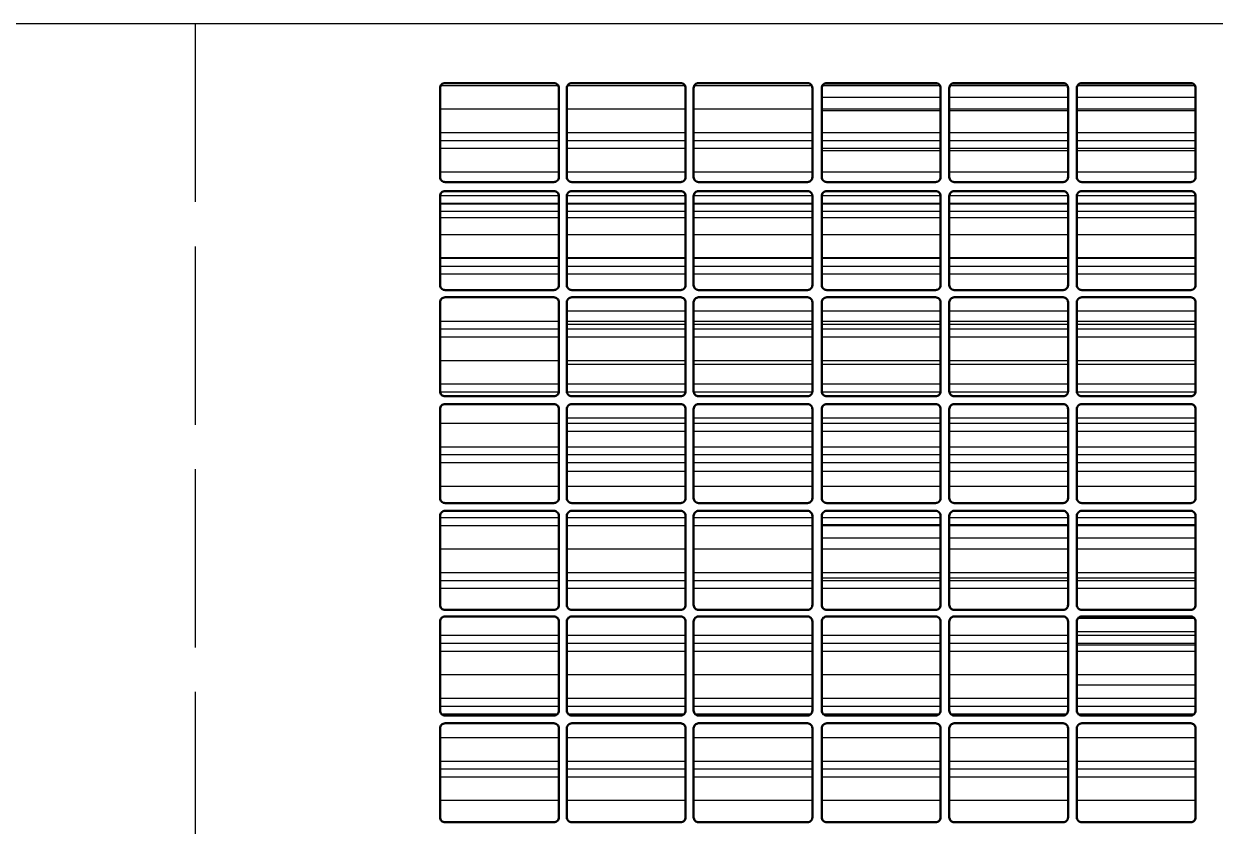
# Model space of a CAD drawing. Header units: millimetres. Extents: x -17739 to 130674, y -21116 to 94884.
# Drawn here: x 88508 to 100544, y 43778 to 51884 of the extents above; entities that cross this region are included whole.
import ezdxf

# ---------------------------------------------------------------- set-up
doc = ezdxf.new("R2010")
doc.units = ezdxf.units.MM
doc.linetypes.add('ACAD_ISO02W100', pattern=[15, 12, -3])
doc.layers.add('AM_0', color=7, linetype='Continuous', lineweight=50)
doc.layers.add('Pathways', color=50, linetype='ACAD_ISO02W100')
doc.layers.add('Workstations', color=7, linetype='Continuous')
pattern_1 = [(0, (-14633.8, -808.35), (0, 635), []), (0, (-14633.8, -729), (0, 635), []), (0, (-14633.8, -649.6), (0, 635), []), (0, (-14633.8, -411.5), (0, 635), [])]

msp = doc.modelspace()

# ---------------------------------------------------------------- hatches: boundary and pattern name
h = msp.add_hatch()
h.set_pattern_fill('GRAVEL', color=256)
h.set_pattern_definition([(228.0127875, (-27627.5733, -20782.793), (-203.200000016, -228.599999986), [3.4172144, -338.3048364]), (184.969741, (-27629.8593, -20785.333), (304.7999998794, 25.400001447), [5.8640472, -580.540489]), (132.5104471, (-27635.7013, -20785.841), (254.000000107, -279.399999902), [4.1348152, -409.347228]), (267.273689, (-27645.6073, -20792.191), (25.400000053, 507.999999997), [5.3400452, -528.6643743]), (292.8336542, (-27645.8613, -20797.525), (-127.000000011, 304.7999999956), [5.236337, -518.3980775]), (357.273689, (-27643.8293, -20802.351), (-507.999999997, 25.400000053), [5.3400452, -528.6643743]), (37.69424047, (-27638.4953, -20802.605), (-330.1999999854, -254.000000019), [7.0619366, -699.131153]), (72.2553284, (-27632.9073, -20798.287), (177.800000048, 558.799999985), [6.6671952, -660.052566]), (121.4295656, (-27630.8753, -20791.937), (-203.200000029, 330.199999982), [5.35813, -530.455457]), (175.2363583, (-27633.6693, -20787.365), (279.399999996, -25.400000044), [6.1171328, -299.7393695]), (222.3974378, (-27639.7653, -20786.857), (-304.7999999902, -279.4000000106), [7.9107792, -783.167725]), (138.8140748, (-27620.4613, -20792.445), (-177.79999999, 152.400000012), [2.7000454, -267.3056582]), (171.4692344, (-27622.4933, -20790.667), (330.200000009, -50.799999942), [5.1368198, -508.54639]), (225, (-27627.573, -20789.905), (-4e-15, -25.4), [3.5920934, -32.328931]), (203.1985905, (-27629.3513, -20786.857), (127.000000003, 50.79999999), [1.9344132, -191.5062237]), (291.8014095, (-27631.1293, -20787.619), (-25.4, 76.2), [2.7356562, -134.04753]), (30.9637565, (-27630.1133, -20790.159), (76.2, 50.8), [4.4431966, -143.6629815]), (161.565051, (-27626.303, -20787.873), (50.8, -25.4), [3.2128714, -77.108981]), (16.3895403, (-27645.8613, -20787.619), (254, 76.2), [4.50088, -445.5882667]), (70.3461759, (-27641.5433, -20786.349), (-101.60000001, -279.399999997), [3.7759894, -373.8221568]), (293.1985905, (-27626.3033, -20782.793), (-50.79999999, 127.000000004), [3.868801, -189.571836]), (343.6104597, (-27624.7793, -20786.349), (-254.000000005, 76.199999982), [4.50088, -445.5882667]), (339.4439548, (-27645.8613, -20803.367), (-127, 50.8), [4.340352, -212.677343]), (294.7751406, (-27641.7973, -20804.891), (-127.000000151, 279.399999931), [3.6367212, -360.0359338]), (66.8014095, (-27626.0493, -20808.193), (50.79999999, 127.000000003), [3.868801, -189.571836]), (17.3540246, (-27624.5253, -20804.637), (-330.199999993, -101.600000021), [4.2578274, -421.5237598]), (69.4439548, (-27638.4953, -20808.193), (-50.8, -127), [2.170176, -214.847519]), (101.3099325, (-27627.5733, -20808.193), (-25.4, 101.6), [1.295146, -128.2199496]), (165.9637565, (-27627.827, -20806.923), (76.2, -25.4), [5.236337, -99.490546]), (186.009006, (-27632.9073, -20805.653), (253.999999999, 25.400000013), [4.85267, -480.4136486]), (303.6900675, (-27630.113, -20792.445), (-25.4, 50.8), [3.6632388, -87.9177636]), (353.1572266, (-27628.0813, -20795.493), (431.8000000027, -50.7999999774), [6.3955676, -633.1600907]), (60.9453959, (-27621.7313, -20796.255), (-101.600000003, -177.8), [2.6150824, -258.893923]), (90, (-27620.46, -20793.97), (-25.4, 25.4), [1.524, -23.876]), (120.2564372, (-27633.4153, -20804.891), (101.599999988, -177.800000007), [3.5286696, -349.3394077]), (48.0127875, (-27635.1933, -20801.843), (203.200000017, 228.599999985), [6.8344288, -334.887622]), (0, (-27630.62, -20796.763), (25.4, 25.4), [6.604, -18.796]), (325.3048465, (-27624.0173, -20796.763), (254.000000096, -177.799999863), [4.0160956, -397.5931672]), (254.054604, (-27620.7153, -20799.049), (-25.4, -101.6), [3.6982908, -181.2165004]), (207.64597536, (-27621.7313, -20802.605), (-482.600000018, -253.999999966), [6.021451, -596.1246442]), (175.42607874, (-27627.0653, -20805.399), (-330.2, 25.4), [6.3702946, -630.6584646])])
edge = h.paths.add_edge_path()
edge.add_line((-6197, -19436), (-6197, 76756))
edge.add_arc((-4197, 76756), 2000, 90, 180)
edge.add_line((-4197, 78756), (116945, 78756))
at = {"layer": 'Workstations'}
h = msp.add_hatch(dxfattribs=at)
h.set_pattern_fill('PLASTI', color=256, scale=100)
h.set_pattern_definition(pattern_1)
h.paths.add_polyline_path([(93863, 50285, 0.414214), (93913, 50335), (93913, 51235, 0.414214), (93863, 51285), (92763, 51285, 0.414214), (92713, 51235), (92713, 50335, 0.414214), (92763, 50285)])
h.paths.add_polyline_path([(94044, 51285, 0.414214), (93994, 51235), (93994, 50335, 0.414214), (94044, 50285), (95144, 50285, 0.414214), (95194, 50335), (95194, 51235, 0.414214), (95144, 51285)])
h.paths.add_polyline_path([(96475, 51235, 0.414214), (96425, 51285), (95325, 51285, 0.414214), (95275, 51235), (95275, 50335, 0.414214), (95325, 50285), (96425, 50285, 0.414214), (96475, 50335)])
h.paths.add_polyline_path([(97770, 51235, 0.414214), (97720, 51285), (96620, 51285, 0.414214), (96570, 51235), (96570, 50335, 0.414214), (96620, 50285), (97720, 50285, 0.414214), (97770, 50335)])
h.paths.add_polyline_path([(99058, 51235, 0.414214), (99008, 51285), (97908, 51285, 0.414214), (97858, 51235), (97858, 50335, 0.414214), (97908, 50285), (99008, 50285, 0.414214), (99058, 50335)])
h.paths.add_polyline_path([(100347, 51235, 0.414214), (100297, 51285), (99197, 51285, 0.414214), (99147, 51235), (99147, 50335, 0.414214), (99197, 50285), (100297, 50285, 0.414214), (100347, 50335)])
h = msp.add_hatch(dxfattribs=at)
h.set_pattern_fill('PLASTI', color=256, scale=100)
h.set_pattern_definition(pattern_1)
h.paths.add_polyline_path([(93863, 50285, 0.414214), (93913, 50335), (93913, 51235, 0.414214), (93863, 51285), (92763, 51285, 0.414214), (92713, 51235), (92713, 50335, 0.414214), (92763, 50285)])
h.paths.add_polyline_path([(94044, 51285, 0.414214), (93994, 51235), (93994, 50335, 0.414214), (94044, 50285), (95144, 50285, 0.414214), (95194, 50335), (95194, 51235, 0.414214), (95144, 51285)])
h.paths.add_polyline_path([(96425, 50285, 0.414214), (96475, 50335), (96475, 51235, 0.414214), (96425, 51285), (95325, 51285, 0.414214), (95275, 51235), (95275, 50335, 0.414214), (95325, 50285)])
h.paths.add_polyline_path([(92763, 50194, 0.414214), (92713, 50144), (92713, 49244, 0.414214), (92763, 49194), (93863, 49194, 0.414214), (93913, 49244), (93913, 50144, 0.414214), (93863, 50194)])
h = msp.add_hatch(dxfattribs=at)
h.set_pattern_fill('PLASTI', color=256, scale=170)
h.set_pattern_definition([(0, (-14633.8, -808.4), (0, 1079.5), []), (0, (-14633.8, -673.4), (0, 1079.5), []), (0, (-14633.8, -538.5), (0, 1079.5), []), (0, (-14633.8, -133.7), (0, 1079.5), [])])
edge = h.paths.add_edge_path()
edge.add_line((99197, 44896), (100297, 44896))
edge.add_arc((100297, 44946), 50, 270, 360)
edge.add_line((100347, 44946), (100347, 45846))
edge.add_arc((100297, 45846), 50, 0, 90)
edge.add_line((100297, 45896), (99197, 45896))
edge.add_arc((99197, 45846), 50, 90, 180)
edge.add_line((99147, 45846), (99147, 44946))
edge.add_arc((99197, 44946), 50, 180, 270)
edge = h.paths.add_edge_path()
edge.add_line((97908, 45963), (99008, 45963))
edge.add_arc((99008, 46013), 50, 270, 360)
edge.add_line((99058, 46013), (99058, 46913))
edge.add_arc((99008, 46913), 50, 0, 90)
edge.add_line((99008, 46963), (97908, 46963))
edge.add_arc((97908, 46913), 50, 90, 180)
edge.add_line((97858, 46913), (97858, 46013))
edge.add_arc((97908, 46013), 50, 180, 270)
edge = h.paths.add_edge_path()
edge.add_line((96620, 45963), (97720, 45963))
edge.add_arc((97720, 46013), 50, 270, 360)
edge.add_line((97770, 46013), (97770, 46913))
edge.add_arc((97720, 46913), 50, 0, 90)
edge.add_line((97720, 46963), (96620, 46963))
edge.add_arc((96620, 46913), 50, 90, 180)
edge.add_line((96570, 46913), (96570, 46013))
edge.add_arc((96620, 46013), 50, 180, 270)
edge = h.paths.add_edge_path()
edge.add_line((99197, 45963), (100297, 45963))
edge.add_arc((100297, 46013), 50, 270, 360)
edge.add_line((100347, 46013), (100347, 46913))
edge.add_arc((100297, 46913), 50, 0, 90)
edge.add_line((100297, 46963), (99197, 46963))
edge.add_arc((99197, 46913), 50, 90, 180)
edge.add_line((99147, 46913), (99147, 46013))
edge.add_arc((99197, 46013), 50, 180, 270)
edge = h.paths.add_edge_path()
edge.add_line((97908, 47042), (99008, 47042))
edge.add_arc((99008, 47092), 50, 270, 360)
edge.add_line((99058, 47092), (99058, 47992))
edge.add_arc((99008, 47992), 50, 0, 90)
edge.add_line((99008, 48042), (97908, 48042))
edge.add_arc((97908, 47992), 50, 90, 180)
edge.add_line((97858, 47992), (97858, 47092))
edge.add_arc((97908, 47092), 50, 180, 270)
edge = h.paths.add_edge_path()
edge.add_line((96620, 47042), (97720, 47042))
edge.add_arc((97720, 47092), 50, 270, 360)
edge.add_line((97770, 47092), (97770, 47992))
edge.add_arc((97720, 47992), 50, 0, 90)
edge.add_line((97720, 48042), (96620, 48042))
edge.add_arc((96620, 47992), 50, 90, 180)
edge.add_line((96570, 47992), (96570, 47092))
edge.add_arc((96620, 47092), 50, 180, 270)
edge = h.paths.add_edge_path()
edge.add_line((95325, 47042), (96425, 47042))
edge.add_arc((96425, 47092), 50, 270, 360)
edge.add_line((96475, 47092), (96475, 47992))
edge.add_arc((96425, 47992), 50, 0, 90)
edge.add_line((96425, 48042), (95325, 48042))
edge.add_arc((95325, 47992), 50, 90, 180)
edge.add_line((95275, 47992), (95275, 47092))
edge.add_arc((95325, 47092), 50, 180, 270)
edge = h.paths.add_edge_path()
edge.add_line((94044, 47042), (95144, 47042))
edge.add_arc((95144, 47092), 50, 270, 360)
edge.add_line((95194, 47092), (95194, 47992))
edge.add_arc((95144, 47992), 50, 0, 90)
edge.add_line((95144, 48042), (94044, 48042))
edge.add_arc((94044, 47992), 50, 90, 180)
edge.add_line((93994, 47992), (93994, 47092))
edge.add_arc((94044, 47092), 50, 180, 270)
edge = h.paths.add_edge_path()
edge.add_line((99197, 47042), (100297, 47042))
edge.add_arc((100297, 47092), 50, 270, 360)
edge.add_line((100347, 47092), (100347, 47992))
edge.add_arc((100297, 47992), 50, 0, 90)
edge.add_line((100297, 48042), (99197, 48042))
edge.add_arc((99197, 47992), 50, 90, 180)
edge.add_line((99147, 47992), (99147, 47092))
edge.add_arc((99197, 47092), 50, 180, 270)
edge = h.paths.add_edge_path()
edge.add_line((97908, 48121), (99008, 48121))
edge.add_arc((99008, 48171), 50, 270, 360)
edge.add_line((99058, 48171), (99058, 49071))
edge.add_arc((99008, 49071), 50, 0, 90)
edge.add_line((99008, 49121), (97908, 49121))
edge.add_arc((97908, 49071), 50, 90, 180)
edge.add_line((97858, 49071), (97858, 48171))
edge.add_arc((97908, 48171), 50, 180, 270)
edge = h.paths.add_edge_path()
edge.add_line((96620, 48121), (97720, 48121))
edge.add_arc((97720, 48171), 50, 270, 360)
edge.add_line((97770, 48171), (97770, 49071))
edge.add_arc((97720, 49071), 50, 0, 90)
edge.add_line((97720, 49121), (96620, 49121))
edge.add_arc((96620, 49071), 50, 90, 180)
edge.add_line((96570, 49071), (96570, 48171))
edge.add_arc((96620, 48171), 50, 180, 270)
edge = h.paths.add_edge_path()
edge.add_line((95325, 48121), (96425, 48121))
edge.add_arc((96425, 48171), 50, 270, 360)
edge.add_line((96475, 48171), (96475, 49071))
edge.add_arc((96425, 49071), 50, 0, 90)
edge.add_line((96425, 49121), (95325, 49121))
edge.add_arc((95325, 49071), 50, 90, 180)
edge.add_line((95275, 49071), (95275, 48171))
edge.add_arc((95325, 48171), 50, 180, 270)
edge = h.paths.add_edge_path()
edge.add_line((94044, 48121), (95144, 48121))
edge.add_arc((95144, 48171), 50, 270, 360)
edge.add_line((95194, 48171), (95194, 49071))
edge.add_arc((95144, 49071), 50, 0, 90)
edge.add_line((95144, 49121), (94044, 49121))
edge.add_arc((94044, 49071), 50, 90, 180)
edge.add_line((93994, 49071), (93994, 48171))
edge.add_arc((94044, 48171), 50, 180, 270)
edge = h.paths.add_edge_path()
edge.add_line((99197, 48121), (100297, 48121))
edge.add_arc((100297, 48171), 50, 270, 360)
edge.add_line((100347, 48171), (100347, 49071))
edge.add_arc((100297, 49071), 50, 0, 90)
edge.add_line((100297, 49121), (99197, 49121))
edge.add_arc((99197, 49071), 50, 90, 180)
edge.add_line((99147, 49071), (99147, 48171))
edge.add_arc((99197, 48171), 50, 180, 270)
edge = h.paths.add_edge_path()
edge.add_line((97908, 49194), (99008, 49194))
edge.add_arc((99008, 49244), 50, 270, 360)
edge.add_line((99058, 49244), (99058, 50144))
edge.add_arc((99008, 50144), 50, 0, 90)
edge.add_line((99008, 50194), (97908, 50194))
edge.add_arc((97908, 50144), 50, 90, 180)
edge.add_line((97858, 50144), (97858, 49244))
edge.add_arc((97908, 49244), 50, 180, 270)
edge = h.paths.add_edge_path()
edge.add_line((96620, 49194), (97720, 49194))
edge.add_arc((97720, 49244), 50, 270, 360)
edge.add_line((97770, 49244), (97770, 50144))
edge.add_arc((97720, 50144), 50, 0, 90)
edge.add_line((97720, 50194), (96620, 50194))
edge.add_arc((96620, 50144), 50, 90, 180)
edge.add_line((96570, 50144), (96570, 49244))
edge.add_arc((96620, 49244), 50, 180, 270)
edge = h.paths.add_edge_path()
edge.add_line((95325, 49194), (96425, 49194))
edge.add_arc((96425, 49244), 50, 270, 360)
edge.add_line((96475, 49244), (96475, 50144))
edge.add_arc((96425, 50144), 50, 0, 90)
edge.add_line((96425, 50194), (95325, 50194))
edge.add_arc((95325, 50144), 50, 90, 180)
edge.add_line((95275, 50144), (95275, 49244))
edge.add_arc((95325, 49244), 50, 180, 270)
edge = h.paths.add_edge_path()
edge.add_line((94044, 49194), (95144, 49194))
edge.add_arc((95144, 49244), 50, 270, 360)
edge.add_line((95194, 49244), (95194, 50144))
edge.add_arc((95144, 50144), 50, 0, 90)
edge.add_line((95144, 50194), (94044, 50194))
edge.add_arc((94044, 50144), 50, 90, 180)
edge.add_line((93994, 50144), (93994, 49244))
edge.add_arc((94044, 49244), 50, 180, 270)
edge = h.paths.add_edge_path()
edge.add_line((99197, 49194), (100297, 49194))
edge.add_arc((100297, 49244), 50, 270, 360)
edge.add_line((100347, 49244), (100347, 50144))
edge.add_arc((100297, 50144), 50, 0, 90)
edge.add_line((100297, 50194), (99197, 50194))
edge.add_arc((99197, 50144), 50, 90, 180)
edge.add_line((99147, 50144), (99147, 49244))
edge.add_arc((99197, 49244), 50, 180, 270)
edge = h.paths.add_edge_path()
edge.add_line((92763, 49194), (93863, 49194))
edge.add_arc((93863, 49244), 50, 270, 360)
edge.add_line((93913, 49244), (93913, 50144))
edge.add_arc((93863, 50144), 50, 0, 90)
edge.add_line((93863, 50194), (92763, 50194))
edge.add_arc((92763, 50144), 50, 90, 180)
edge.add_line((92713, 50144), (92713, 49244))
edge.add_arc((92763, 49244), 50, 180, 270)
edge = h.paths.add_edge_path()
edge.add_line((97908, 50285), (99008, 50285))
edge.add_arc((99008, 50335), 50, 270, 360)
edge.add_line((99058, 50335), (99058, 51235))
edge.add_arc((99008, 51235), 50, 0, 90)
edge.add_line((99008, 51285), (97908, 51285))
edge.add_arc((97908, 51235), 50, 90, 180)
edge.add_line((97858, 51235), (97858, 50335))
edge.add_arc((97908, 50335), 50, 180, 270)
edge = h.paths.add_edge_path()
edge.add_line((96620, 50285), (97720, 50285))
edge.add_arc((97720, 50335), 50, 270, 360)
edge.add_line((97770, 50335), (97770, 51235))
edge.add_arc((97720, 51235), 50, 0, 90)
edge.add_line((97720, 51285), (96620, 51285))
edge.add_arc((96620, 51235), 50, 90, 180)
edge.add_line((96570, 51235), (96570, 50335))
edge.add_arc((96620, 50335), 50, 180, 270)
edge = h.paths.add_edge_path()
edge.add_line((99197, 50285), (100297, 50285))
edge.add_arc((100297, 50335), 50, 270, 360)
edge.add_line((100347, 50335), (100347, 51235))
edge.add_arc((100297, 51235), 50, 0, 90)
edge.add_line((100297, 51285), (99197, 51285))
edge.add_arc((99197, 51235), 50, 90, 180)
edge.add_line((99147, 51235), (99147, 50335))
edge.add_arc((99197, 50335), 50, 180, 270)
h = msp.add_hatch(dxfattribs=at)
h.set_pattern_fill('PLASTI', color=256, scale=100)
h.set_pattern_definition(pattern_1)
edge = h.paths.add_edge_path()
edge.add_line((97908, 44896), (99008, 44896))
edge.add_arc((99008, 44946), 50, 270, 360)
edge.add_line((99058, 44946), (99058, 45846))
edge.add_arc((99008, 45846), 50, 0, 90)
edge.add_line((99008, 45896), (97908, 45896))
edge.add_arc((97908, 45846), 50, 90, 180)
edge.add_line((97858, 45846), (97858, 44946))
edge.add_arc((97908, 44946), 50, 180, 270)
edge = h.paths.add_edge_path()
edge.add_line((96620, 44896), (97720, 44896))
edge.add_arc((97720, 44946), 50, 270, 360)
edge.add_line((97770, 44946), (97770, 45846))
edge.add_arc((97720, 45846), 50, 0, 90)
edge.add_line((97720, 45896), (96620, 45896))
edge.add_arc((96620, 45846), 50, 90, 180)
edge.add_line((96570, 45846), (96570, 44946))
edge.add_arc((96620, 44946), 50, 180, 270)
edge = h.paths.add_edge_path()
edge.add_line((95325, 44896), (96425, 44896))
edge.add_arc((96425, 44946), 50, 270, 360)
edge.add_line((96475, 44946), (96475, 45846))
edge.add_arc((96425, 45846), 50, 0, 90)
edge.add_line((96425, 45896), (95325, 45896))
edge.add_arc((95325, 45846), 50, 90, 180)
edge.add_line((95275, 45846), (95275, 44946))
edge.add_arc((95325, 44946), 50, 180, 270)
edge = h.paths.add_edge_path()
edge.add_line((94044, 44896), (95144, 44896))
edge.add_arc((95144, 44946), 50, 270, 360)
edge.add_line((95194, 44946), (95194, 45846))
edge.add_arc((95144, 45846), 50, 0, 90)
edge.add_line((95144, 45896), (94044, 45896))
edge.add_arc((94044, 45846), 50, 90, 180)
edge.add_line((93994, 45846), (93994, 44946))
edge.add_arc((94044, 44946), 50, 180, 270)
edge = h.paths.add_edge_path()
edge.add_line((99197, 44896), (100297, 44896))
edge.add_arc((100297, 44946), 50, 270, 360)
edge.add_line((100347, 44946), (100347, 45846))
edge.add_arc((100297, 45846), 50, 0, 90)
edge.add_line((100297, 45896), (99197, 45896))
edge.add_arc((99197, 45846), 50, 90, 180)
edge.add_line((99147, 45846), (99147, 44946))
edge.add_arc((99197, 44946), 50, 180, 270)
edge = h.paths.add_edge_path()
edge.add_line((97908, 45963), (99008, 45963))
edge.add_arc((99008, 46013), 50, 270, 360)
edge.add_line((99058, 46013), (99058, 46913))
edge.add_arc((99008, 46913), 50, 0, 90)
edge.add_line((99008, 46963), (97908, 46963))
edge.add_arc((97908, 46913), 50, 90, 180)
edge.add_line((97858, 46913), (97858, 46013))
edge.add_arc((97908, 46013), 50, 180, 270)
edge = h.paths.add_edge_path()
edge.add_line((96620, 45963), (97720, 45963))
edge.add_arc((97720, 46013), 50, 270, 360)
edge.add_line((97770, 46013), (97770, 46913))
edge.add_arc((97720, 46913), 50, 0, 90)
edge.add_line((97720, 46963), (96620, 46963))
edge.add_arc((96620, 46913), 50, 90, 180)
edge.add_line((96570, 46913), (96570, 46013))
edge.add_arc((96620, 46013), 50, 180, 270)
edge = h.paths.add_edge_path()
edge.add_line((95325, 45963), (96425, 45963))
edge.add_arc((96425, 46013), 50, 270, 360)
edge.add_line((96475, 46013), (96475, 46913))
edge.add_arc((96425, 46913), 50, 0, 90)
edge.add_line((96425, 46963), (95325, 46963))
edge.add_arc((95325, 46913), 50, 90, 180)
edge.add_line((95275, 46913), (95275, 46013))
edge.add_arc((95325, 46013), 50, 180, 270)
edge = h.paths.add_edge_path()
edge.add_line((94044, 45963), (95144, 45963))
edge.add_arc((95144, 46013), 50, 270, 360)
edge.add_line((95194, 46013), (95194, 46913))
edge.add_arc((95144, 46913), 50, 0, 90)
edge.add_line((95144, 46963), (94044, 46963))
edge.add_arc((94044, 46913), 50, 90, 180)
edge.add_line((93994, 46913), (93994, 46013))
edge.add_arc((94044, 46013), 50, 180, 270)
edge = h.paths.add_edge_path()
edge.add_line((99197, 45963), (100297, 45963))
edge.add_arc((100297, 46013), 50, 270, 360)
edge.add_line((100347, 46013), (100347, 46913))
edge.add_arc((100297, 46913), 50, 0, 90)
edge.add_line((100297, 46963), (99197, 46963))
edge.add_arc((99197, 46913), 50, 90, 180)
edge.add_line((99147, 46913), (99147, 46013))
edge.add_arc((99197, 46013), 50, 180, 270)
edge = h.paths.add_edge_path()
edge.add_line((92763, 45963), (93863, 45963))
edge.add_arc((93863, 46013), 50, 270, 360)
edge.add_line((93913, 46013), (93913, 46913))
edge.add_arc((93863, 46913), 50, 0, 90)
edge.add_line((93863, 46963), (92763, 46963))
edge.add_arc((92763, 46913), 50, 90, 180)
edge.add_line((92713, 46913), (92713, 46013))
edge.add_arc((92763, 46013), 50, 180, 270)
edge = h.paths.add_edge_path()
edge.add_line((97908, 47042), (99008, 47042))
edge.add_arc((99008, 47092), 50, 270, 360)
edge.add_line((99058, 47092), (99058, 47992))
edge.add_arc((99008, 47992), 50, 0, 90)
edge.add_line((99008, 48042), (97908, 48042))
edge.add_arc((97908, 47992), 50, 90, 180)
edge.add_line((97858, 47992), (97858, 47092))
edge.add_arc((97908, 47092), 50, 180, 270)
edge = h.paths.add_edge_path()
edge.add_line((96620, 47042), (97720, 47042))
edge.add_arc((97720, 47092), 50, 270, 360)
edge.add_line((97770, 47092), (97770, 47992))
edge.add_arc((97720, 47992), 50, 0, 90)
edge.add_line((97720, 48042), (96620, 48042))
edge.add_arc((96620, 47992), 50, 90, 180)
edge.add_line((96570, 47992), (96570, 47092))
edge.add_arc((96620, 47092), 50, 180, 270)
edge = h.paths.add_edge_path()
edge.add_line((95325, 47042), (96425, 47042))
edge.add_arc((96425, 47092), 50, 270, 360)
edge.add_line((96475, 47092), (96475, 47992))
edge.add_arc((96425, 47992), 50, 0, 90)
edge.add_line((96425, 48042), (95325, 48042))
edge.add_arc((95325, 47992), 50, 90, 180)
edge.add_line((95275, 47992), (95275, 47092))
edge.add_arc((95325, 47092), 50, 180, 270)
edge = h.paths.add_edge_path()
edge.add_line((94044, 47042), (95144, 47042))
edge.add_arc((95144, 47092), 50, 270, 360)
edge.add_line((95194, 47092), (95194, 47992))
edge.add_arc((95144, 47992), 50, 0, 90)
edge.add_line((95144, 48042), (94044, 48042))
edge.add_arc((94044, 47992), 50, 90, 180)
edge.add_line((93994, 47992), (93994, 47092))
edge.add_arc((94044, 47092), 50, 180, 270)
edge = h.paths.add_edge_path()
edge.add_line((99197, 47042), (100297, 47042))
edge.add_arc((100297, 47092), 50, 270, 360)
edge.add_line((100347, 47092), (100347, 47992))
edge.add_arc((100297, 47992), 50, 0, 90)
edge.add_line((100297, 48042), (99197, 48042))
edge.add_arc((99197, 47992), 50, 90, 180)
edge.add_line((99147, 47992), (99147, 47092))
edge.add_arc((99197, 47092), 50, 180, 270)
edge = h.paths.add_edge_path()
edge.add_line((92763, 47042), (93863, 47042))
edge.add_arc((93863, 47092), 50, 270, 360)
edge.add_line((93913, 47092), (93913, 47992))
edge.add_arc((93863, 47992), 50, 0, 90)
edge.add_line((93863, 48042), (92763, 48042))
edge.add_arc((92763, 47992), 50, 90, 180)
edge.add_line((92713, 47992), (92713, 47092))
edge.add_arc((92763, 47092), 50, 180, 270)
edge = h.paths.add_edge_path()
edge.add_line((97908, 48121), (99008, 48121))
edge.add_arc((99008, 48171), 50, 270, 360)
edge.add_line((99058, 48171), (99058, 49071))
edge.add_arc((99008, 49071), 50, 0, 90)
edge.add_line((99008, 49121), (97908, 49121))
edge.add_arc((97908, 49071), 50, 90, 180)
edge.add_line((97858, 49071), (97858, 48171))
edge.add_arc((97908, 48171), 50, 180, 270)
edge = h.paths.add_edge_path()
edge.add_line((96620, 48121), (97720, 48121))
edge.add_arc((97720, 48171), 50, 270, 360)
edge.add_line((97770, 48171), (97770, 49071))
edge.add_arc((97720, 49071), 50, 0, 90)
edge.add_line((97720, 49121), (96620, 49121))
edge.add_arc((96620, 49071), 50, 90, 180)
edge.add_line((96570, 49071), (96570, 48171))
edge.add_arc((96620, 48171), 50, 180, 270)
edge = h.paths.add_edge_path()
edge.add_line((95325, 48121), (96425, 48121))
edge.add_arc((96425, 48171), 50, 270, 360)
edge.add_line((96475, 48171), (96475, 49071))
edge.add_arc((96425, 49071), 50, 0, 90)
edge.add_line((96425, 49121), (95325, 49121))
edge.add_arc((95325, 49071), 50, 90, 180)
edge.add_line((95275, 49071), (95275, 48171))
edge.add_arc((95325, 48171), 50, 180, 270)
edge = h.paths.add_edge_path()
edge.add_line((94044, 48121), (95144, 48121))
edge.add_arc((95144, 48171), 50, 270, 360)
edge.add_line((95194, 48171), (95194, 49071))
edge.add_arc((95144, 49071), 50, 0, 90)
edge.add_line((95144, 49121), (94044, 49121))
edge.add_arc((94044, 49071), 50, 90, 180)
edge.add_line((93994, 49071), (93994, 48171))
edge.add_arc((94044, 48171), 50, 180, 270)
edge = h.paths.add_edge_path()
edge.add_line((99197, 48121), (100297, 48121))
edge.add_arc((100297, 48171), 50, 270, 360)
edge.add_line((100347, 48171), (100347, 49071))
edge.add_arc((100297, 49071), 50, 0, 90)
edge.add_line((100297, 49121), (99197, 49121))
edge.add_arc((99197, 49071), 50, 90, 180)
edge.add_line((99147, 49071), (99147, 48171))
edge.add_arc((99197, 48171), 50, 180, 270)
edge = h.paths.add_edge_path()
edge.add_line((92763, 48121), (93863, 48121))
edge.add_arc((93863, 48171), 50, 270, 360)
edge.add_line((93913, 48171), (93913, 49071))
edge.add_arc((93863, 49071), 50, 0, 90)
edge.add_line((93863, 49121), (92763, 49121))
edge.add_arc((92763, 49071), 50, 90, 180)
edge.add_line((92713, 49071), (92713, 48171))
edge.add_arc((92763, 48171), 50, 180, 270)
edge = h.paths.add_edge_path()
edge.add_line((97908, 49194), (99008, 49194))
edge.add_arc((99008, 49244), 50, 270, 360)
edge.add_line((99058, 49244), (99058, 50144))
edge.add_arc((99008, 50144), 50, 0, 90)
edge.add_line((99008, 50194), (97908, 50194))
edge.add_arc((97908, 50144), 50, 90, 180)
edge.add_line((97858, 50144), (97858, 49244))
edge.add_arc((97908, 49244), 50, 180, 270)
edge = h.paths.add_edge_path()
edge.add_line((96620, 49194), (97720, 49194))
edge.add_arc((97720, 49244), 50, 270, 360)
edge.add_line((97770, 49244), (97770, 50144))
edge.add_arc((97720, 50144), 50, 0, 90)
edge.add_line((97720, 50194), (96620, 50194))
edge.add_arc((96620, 50144), 50, 90, 180)
edge.add_line((96570, 50144), (96570, 49244))
edge.add_arc((96620, 49244), 50, 180, 270)
edge = h.paths.add_edge_path()
edge.add_line((95325, 49194), (96425, 49194))
edge.add_arc((96425, 49244), 50, 270, 360)
edge.add_line((96475, 49244), (96475, 50144))
edge.add_arc((96425, 50144), 50, 0, 90)
edge.add_line((96425, 50194), (95325, 50194))
edge.add_arc((95325, 50144), 50, 90, 180)
edge.add_line((95275, 50144), (95275, 49244))
edge.add_arc((95325, 49244), 50, 180, 270)
edge = h.paths.add_edge_path()
edge.add_line((94044, 49194), (95144, 49194))
edge.add_arc((95144, 49244), 50, 270, 360)
edge.add_line((95194, 49244), (95194, 50144))
edge.add_arc((95144, 50144), 50, 0, 90)
edge.add_line((95144, 50194), (94044, 50194))
edge.add_arc((94044, 50144), 50, 90, 180)
edge.add_line((93994, 50144), (93994, 49244))
edge.add_arc((94044, 49244), 50, 180, 270)
edge = h.paths.add_edge_path()
edge.add_line((99197, 49194), (100297, 49194))
edge.add_arc((100297, 49244), 50, 270, 360)
edge.add_line((100347, 49244), (100347, 50144))
edge.add_arc((100297, 50144), 50, 0, 90)
edge.add_line((100297, 50194), (99197, 50194))
edge.add_arc((99197, 50144), 50, 90, 180)
edge.add_line((99147, 50144), (99147, 49244))
edge.add_arc((99197, 49244), 50, 180, 270)
edge = h.paths.add_edge_path()
edge.add_line((97908, 50285), (99008, 50285))
edge.add_arc((99008, 50335), 50, 270, 360)
edge.add_line((99058, 50335), (99058, 51235))
edge.add_arc((99008, 51235), 50, 0, 90)
edge.add_line((99008, 51285), (97908, 51285))
edge.add_arc((97908, 51235), 50, 90, 180)
edge.add_line((97858, 51235), (97858, 50335))
edge.add_arc((97908, 50335), 50, 180, 270)
edge = h.paths.add_edge_path()
edge.add_line((96620, 50285), (97720, 50285))
edge.add_arc((97720, 50335), 50, 270, 360)
edge.add_line((97770, 50335), (97770, 51235))
edge.add_arc((97720, 51235), 50, 0, 90)
edge.add_line((97720, 51285), (96620, 51285))
edge.add_arc((96620, 51235), 50, 90, 180)
edge.add_line((96570, 51235), (96570, 50335))
edge.add_arc((96620, 50335), 50, 180, 270)
edge = h.paths.add_edge_path()
edge.add_line((95325, 50285), (96425, 50285))
edge.add_arc((96425, 50335), 50, 270, 360)
edge.add_line((96475, 50335), (96475, 51235))
edge.add_arc((96425, 51235), 50, 0, 90)
edge.add_line((96425, 51285), (95325, 51285))
edge.add_arc((95325, 51235), 50, 90, 180)
edge.add_line((95275, 51235), (95275, 50335))
edge.add_arc((95325, 50335), 50, 180, 270)
edge = h.paths.add_edge_path()
edge.add_line((99197, 50285), (100297, 50285))
edge.add_arc((100297, 50335), 50, 270, 360)
edge.add_line((100347, 50335), (100347, 51235))
edge.add_arc((100297, 51235), 50, 0, 90)
edge.add_line((100297, 51285), (99197, 51285))
edge.add_arc((99197, 51235), 50, 90, 180)
edge.add_line((99147, 51235), (99147, 50335))
edge.add_arc((99197, 50335), 50, 180, 270)
h = msp.add_hatch(dxfattribs=at)
h.set_pattern_fill('PLASTI', color=256, scale=100)
h.set_pattern_definition(pattern_1)
h.paths.add_polyline_path([(93863, 49194, 0.414214), (93913, 49244), (93913, 50144, 0.414214), (93863, 50194), (92763, 50194, 0.414214), (92713, 50144), (92713, 49244, 0.414214), (92763, 49194)])
h.paths.add_polyline_path([(94044, 50194, 0.414214), (93994, 50144), (93994, 49244, 0.414214), (94044, 49194), (95144, 49194, 0.414214), (95194, 49244), (95194, 50144, 0.414214), (95144, 50194)])
h.paths.add_polyline_path([(96475, 50144, 0.414214), (96425, 50194), (95325, 50194, 0.414214), (95275, 50144), (95275, 49244, 0.414214), (95325, 49194), (96425, 49194, 0.414214), (96475, 49244)])
h.paths.add_polyline_path([(97770, 50144, 0.414214), (97720, 50194), (96620, 50194, 0.414214), (96570, 50144), (96570, 49244, 0.414214), (96620, 49194), (97720, 49194, 0.414214), (97770, 49244)])
h.paths.add_polyline_path([(99058, 50144, 0.414214), (99008, 50194), (97908, 50194, 0.414214), (97858, 50144), (97858, 49244, 0.414214), (97908, 49194), (99008, 49194, 0.414214), (99058, 49244)])
h.paths.add_polyline_path([(100347, 50144, 0.414214), (100297, 50194), (99197, 50194, 0.414214), (99147, 50144), (99147, 49244, 0.414214), (99197, 49194), (100297, 49194, 0.414214), (100347, 49244)])
h = msp.add_hatch(dxfattribs=at)
h.set_pattern_fill('PLASTI', color=256, scale=100)
h.set_pattern_definition(pattern_1)
h.paths.add_polyline_path([(93863, 48121, 0.414214), (93913, 48171), (93913, 49071, 0.414214), (93863, 49121), (92763, 49121, 0.414214), (92713, 49071), (92713, 48171, 0.414214), (92763, 48121)])
h.paths.add_polyline_path([(94044, 49121, 0.414214), (93994, 49071), (93994, 48171, 0.414214), (94044, 48121), (95144, 48121, 0.414214), (95194, 48171), (95194, 49071, 0.414214), (95144, 49121)])
h.paths.add_polyline_path([(96475, 49071, 0.414214), (96425, 49121), (95325, 49121, 0.414214), (95275, 49071), (95275, 48171, 0.414214), (95325, 48121), (96425, 48121, 0.414214), (96475, 48171)])
h.paths.add_polyline_path([(97770, 49071, 0.414214), (97720, 49121), (96620, 49121, 0.414214), (96570, 49071), (96570, 48171, 0.414214), (96620, 48121), (97720, 48121, 0.414214), (97770, 48171)])
h.paths.add_polyline_path([(99058, 49071, 0.414214), (99008, 49121), (97908, 49121, 0.414214), (97858, 49071), (97858, 48171, 0.414214), (97908, 48121), (99008, 48121, 0.414214), (99058, 48171)])
h.paths.add_polyline_path([(100347, 49071, 0.414214), (100297, 49121), (99197, 49121, 0.414214), (99147, 49071), (99147, 48171, 0.414214), (99197, 48121), (100297, 48121, 0.414214), (100347, 48171)])
h = msp.add_hatch(dxfattribs=at)
h.set_pattern_fill('PLASTI', color=256, scale=100)
h.set_pattern_definition(pattern_1)
h.paths.add_polyline_path([(93863, 47042, 0.414214), (93913, 47092), (93913, 47992, 0.414214), (93863, 48042), (92763, 48042, 0.414214), (92713, 47992), (92713, 47092, 0.414214), (92763, 47042)])
h.paths.add_polyline_path([(94044, 48042, 0.414214), (93994, 47992), (93994, 47092, 0.414214), (94044, 47042), (95144, 47042, 0.414214), (95194, 47092), (95194, 47992, 0.414214), (95144, 48042)])
h.paths.add_polyline_path([(96475, 47992, 0.414214), (96425, 48042), (95325, 48042, 0.414214), (95275, 47992), (95275, 47092, 0.414214), (95325, 47042), (96425, 47042, 0.414214), (96475, 47092)])
h.paths.add_polyline_path([(97770, 47992, 0.414214), (97720, 48042), (96620, 48042, 0.414214), (96570, 47992), (96570, 47092, 0.414214), (96620, 47042), (97720, 47042, 0.414214), (97770, 47092)])
h.paths.add_polyline_path([(99058, 47992, 0.414214), (99008, 48042), (97908, 48042, 0.414214), (97858, 47992), (97858, 47092, 0.414214), (97908, 47042), (99008, 47042, 0.414214), (99058, 47092)])
h.paths.add_polyline_path([(100347, 47992, 0.414214), (100297, 48042), (99197, 48042, 0.414214), (99147, 47992), (99147, 47092, 0.414214), (99197, 47042), (100297, 47042, 0.414214), (100347, 47092)])
h = msp.add_hatch(dxfattribs=at)
h.set_pattern_fill('PLASTI', color=256, scale=100)
h.set_pattern_definition(pattern_1)
h.paths.add_polyline_path([(93863, 45963, 0.414214), (93913, 46013), (93913, 46913, 0.414214), (93863, 46963), (92763, 46963, 0.414214), (92713, 46913), (92713, 46013, 0.414214), (92763, 45963)])
h.paths.add_polyline_path([(94044, 46963, 0.414214), (93994, 46913), (93994, 46013, 0.414214), (94044, 45963), (95144, 45963, 0.414214), (95194, 46013), (95194, 46913, 0.414214), (95144, 46963)])
h.paths.add_polyline_path([(96475, 46913, 0.414214), (96425, 46963), (95325, 46963, 0.414214), (95275, 46913), (95275, 46013, 0.414214), (95325, 45963), (96425, 45963, 0.414214), (96475, 46013)])
h.paths.add_polyline_path([(97770, 46913, 0.414214), (97720, 46963), (96620, 46963, 0.414214), (96570, 46913), (96570, 46013, 0.414214), (96620, 45963), (97720, 45963, 0.414214), (97770, 46013)])
h.paths.add_polyline_path([(99058, 46913, 0.414214), (99008, 46963), (97908, 46963, 0.414214), (97858, 46913), (97858, 46013, 0.414214), (97908, 45963), (99008, 45963, 0.414214), (99058, 46013)])
h.paths.add_polyline_path([(100347, 46913, 0.414214), (100297, 46963), (99197, 46963, 0.414214), (99147, 46913), (99147, 46013, 0.414214), (99197, 45963), (100297, 45963, 0.414214), (100347, 46013)])
h = msp.add_hatch(dxfattribs=at)
h.set_pattern_fill('PLASTI', color=256, scale=100)
h.set_pattern_definition(pattern_1)
h.paths.add_polyline_path([(93863, 44896, 0.414214), (93913, 44946), (93913, 45846, 0.414214), (93863, 45896), (92763, 45896, 0.414214), (92713, 45846), (92713, 44946, 0.414214), (92763, 44896)])
h.paths.add_polyline_path([(94044, 45896, 0.414214), (93994, 45846), (93994, 44946, 0.414214), (94044, 44896), (95144, 44896, 0.414214), (95194, 44946), (95194, 45846, 0.414214), (95144, 45896)])
h.paths.add_polyline_path([(96475, 45846, 0.414214), (96425, 45896), (95325, 45896, 0.414214), (95275, 45846), (95275, 44946, 0.414214), (95325, 44896), (96425, 44896, 0.414214), (96475, 44946)])
h.paths.add_polyline_path([(97770, 45846, 0.414214), (97720, 45896), (96620, 45896, 0.414214), (96570, 45846), (96570, 44946, 0.414214), (96620, 44896), (97720, 44896, 0.414214), (97770, 44946)])
h.paths.add_polyline_path([(99058, 45846, 0.414214), (99008, 45896), (97908, 45896, 0.414214), (97858, 45846), (97858, 44946, 0.414214), (97908, 44896), (99008, 44896, 0.414214), (99058, 44946)])
h.paths.add_polyline_path([(100347, 45846, 0.414214), (100297, 45896), (99197, 45896, 0.414214), (99147, 45846), (99147, 44946, 0.414214), (99197, 44896), (100297, 44896, 0.414214), (100347, 44946)])
h = msp.add_hatch(dxfattribs=at)
h.set_pattern_fill('PLASTI', color=256, scale=100)
h.set_pattern_definition(pattern_1)
edge = h.paths.add_edge_path()
edge.add_line((94044, 44896), (95144, 44896))
edge.add_arc((95144, 44946), 50, 270, 360)
edge.add_line((95194, 44946), (95194, 45846))
edge.add_arc((95144, 45846), 50, 0, 90)
edge.add_line((95144, 45896), (94044, 45896))
edge.add_arc((94044, 45846), 50, 90, 180)
edge.add_line((93994, 45846), (93994, 44946))
edge.add_arc((94044, 44946), 50, 180, 270)
edge = h.paths.add_edge_path()
edge.add_line((95325, 32014), (96425, 32014))
edge.add_arc((96425, 32064), 50, 270, 360)
edge.add_line((96475, 32064), (96475, 32964))
edge.add_arc((96425, 32964), 50, 0, 90)
edge.add_line((96425, 33014), (95325, 33014))
edge.add_arc((95325, 32964), 50, 90, 180)
edge.add_line((95275, 32964), (95275, 32064))
edge.add_arc((95325, 32064), 50, 180, 270)
h = msp.add_hatch(dxfattribs=at)
h.set_pattern_fill('PLASTI', color=256, scale=100)
h.set_pattern_definition(pattern_1)
h.paths.add_polyline_path([(93863, 43817, 0.414214), (93913, 43867), (93913, 44767, 0.414214), (93863, 44817), (92763, 44817, 0.414214), (92713, 44767), (92713, 43867, 0.414214), (92763, 43817)])
h.paths.add_polyline_path([(94044, 44817, 0.414214), (93994, 44767), (93994, 43867, 0.414214), (94044, 43817), (95144, 43817, 0.414214), (95194, 43867), (95194, 44767, 0.414214), (95144, 44817)])
h.paths.add_polyline_path([(96475, 44767, 0.414214), (96425, 44817), (95325, 44817, 0.414214), (95275, 44767), (95275, 43867, 0.414214), (95325, 43817), (96425, 43817, 0.414214), (96475, 43867)])
h.paths.add_polyline_path([(97770, 44767, 0.414214), (97720, 44817), (96620, 44817, 0.414214), (96570, 44767), (96570, 43867, 0.414214), (96620, 43817), (97720, 43817, 0.414214), (97770, 43867)])
h.paths.add_polyline_path([(99058, 44767, 0.414214), (99008, 44817), (97908, 44817, 0.414214), (97858, 44767), (97858, 43867, 0.414214), (97908, 43817), (99008, 43817, 0.414214), (99058, 43867)])
h.paths.add_polyline_path([(100347, 44767, 0.414214), (100297, 44817), (99197, 44817, 0.414214), (99147, 44767), (99147, 43867, 0.414214), (99197, 43817), (100297, 43817, 0.414214), (100347, 43867)])

# ---------------------------------------------------------------- linework, layer by layer
at = {"layer": 'AM_0'}
for points in [[(92763, 50285), (93863, 50285, 0.414214), (93913, 50335), (93913, 51235, 0.414214), (93863, 51285), (92763, 51285, 0.414214), (92713, 51235), (92713, 50335, 0.414214)], [(94044, 50285), (95144, 50285, 0.414214), (95194, 50335), (95194, 51235, 0.414214), (95144, 51285), (94044, 51285, 0.414214), (93994, 51235), (93994, 50335, 0.414214)], [(95325, 50285), (96425, 50285, 0.414214), (96475, 50335), (96475, 51235, 0.414214), (96425, 51285), (95325, 51285, 0.414214), (95275, 51235), (95275, 50335, 0.414214)], [(96620, 50285), (97720, 50285, 0.414214), (97770, 50335), (97770, 51235, 0.414214), (97720, 51285), (96620, 51285, 0.414214), (96570, 51235), (96570, 50335, 0.414214)], [(97908, 50285), (99008, 50285, 0.414214), (99058, 50335), (99058, 51235, 0.414214), (99008, 51285), (97908, 51285, 0.414214), (97858, 51235), (97858, 50335, 0.414214)], [(99197, 50285), (100297, 50285, 0.414214), (100347, 50335), (100347, 51235, 0.414214), (100297, 51285), (99197, 51285, 0.414214), (99147, 51235), (99147, 50335, 0.414214)], [(92763, 49194), (93863, 49194, 0.414214), (93913, 49244), (93913, 50144, 0.414214), (93863, 50194), (92763, 50194, 0.414214), (92713, 50144), (92713, 49244, 0.414214)], [(94044, 49194), (95144, 49194, 0.414214), (95194, 49244), (95194, 50144, 0.414214), (95144, 50194), (94044, 50194, 0.414214), (93994, 50144), (93994, 49244, 0.414214)], [(95325, 49194), (96425, 49194, 0.414214), (96475, 49244), (96475, 50144, 0.414214), (96425, 50194), (95325, 50194, 0.414214), (95275, 50144), (95275, 49244, 0.414214)], [(96620, 49194), (97720, 49194, 0.414214), (97770, 49244), (97770, 50144, 0.414214), (97720, 50194), (96620, 50194, 0.414214), (96570, 50144), (96570, 49244, 0.414214)], [(97908, 49194), (99008, 49194, 0.414214), (99058, 49244), (99058, 50144, 0.414214), (99008, 50194), (97908, 50194, 0.414214), (97858, 50144), (97858, 49244, 0.414214)], [(99197, 49194), (100297, 49194, 0.414214), (100347, 49244), (100347, 50144, 0.414214), (100297, 50194), (99197, 50194, 0.414214), (99147, 50144), (99147, 49244, 0.414214)], [(92763, 48121), (93863, 48121, 0.414214), (93913, 48171), (93913, 49071, 0.414214), (93863, 49121), (92763, 49121, 0.414214), (92713, 49071), (92713, 48171, 0.414214)], [(94044, 48121), (95144, 48121, 0.414214), (95194, 48171), (95194, 49071, 0.414214), (95144, 49121), (94044, 49121, 0.414214), (93994, 49071), (93994, 48171, 0.414214)], [(95325, 48121), (96425, 48121, 0.414214), (96475, 48171), (96475, 49071, 0.414214), (96425, 49121), (95325, 49121, 0.414214), (95275, 49071), (95275, 48171, 0.414214)], [(96620, 48121), (97720, 48121, 0.414214), (97770, 48171), (97770, 49071, 0.414214), (97720, 49121), (96620, 49121, 0.414214), (96570, 49071), (96570, 48171, 0.414214)], [(97908, 48121), (99008, 48121, 0.414214), (99058, 48171), (99058, 49071, 0.414214), (99008, 49121), (97908, 49121, 0.414214), (97858, 49071), (97858, 48171, 0.414214)], [(99197, 48121), (100297, 48121, 0.414214), (100347, 48171), (100347, 49071, 0.414214), (100297, 49121), (99197, 49121, 0.414214), (99147, 49071), (99147, 48171, 0.414214)], [(92763, 47042), (93863, 47042, 0.414214), (93913, 47092), (93913, 47992, 0.414214), (93863, 48042), (92763, 48042, 0.414214), (92713, 47992), (92713, 47092, 0.414214)], [(94044, 47042), (95144, 47042, 0.414214), (95194, 47092), (95194, 47992, 0.414214), (95144, 48042), (94044, 48042, 0.414214), (93994, 47992), (93994, 47092, 0.414214)], [(95325, 47042), (96425, 47042, 0.414214), (96475, 47092), (96475, 47992, 0.414214), (96425, 48042), (95325, 48042, 0.414214), (95275, 47992), (95275, 47092, 0.414214)], [(96620, 47042), (97720, 47042, 0.414214), (97770, 47092), (97770, 47992, 0.414214), (97720, 48042), (96620, 48042, 0.414214), (96570, 47992), (96570, 47092, 0.414214)], [(97908, 47042), (99008, 47042, 0.414214), (99058, 47092), (99058, 47992, 0.414214), (99008, 48042), (97908, 48042, 0.414214), (97858, 47992), (97858, 47092, 0.414214)], [(99197, 47042), (100297, 47042, 0.414214), (100347, 47092), (100347, 47992, 0.414214), (100297, 48042), (99197, 48042, 0.414214), (99147, 47992), (99147, 47092, 0.414214)], [(92763, 45963), (93863, 45963, 0.414214), (93913, 46013), (93913, 46913, 0.414214), (93863, 46963), (92763, 46963, 0.414214), (92713, 46913), (92713, 46013, 0.414214)], [(94044, 45963), (95144, 45963, 0.414214), (95194, 46013), (95194, 46913, 0.414214), (95144, 46963), (94044, 46963, 0.414214), (93994, 46913), (93994, 46013, 0.414214)], [(95325, 45963), (96425, 45963, 0.414214), (96475, 46013), (96475, 46913, 0.414214), (96425, 46963), (95325, 46963, 0.414214), (95275, 46913), (95275, 46013, 0.414214)], [(96620, 45963), (97720, 45963, 0.414214), (97770, 46013), (97770, 46913, 0.414214), (97720, 46963), (96620, 46963, 0.414214), (96570, 46913), (96570, 46013, 0.414214)], [(97908, 45963), (99008, 45963, 0.414214), (99058, 46013), (99058, 46913, 0.414214), (99008, 46963), (97908, 46963, 0.414214), (97858, 46913), (97858, 46013, 0.414214)], [(99197, 45963), (100297, 45963, 0.414214), (100347, 46013), (100347, 46913, 0.414214), (100297, 46963), (99197, 46963, 0.414214), (99147, 46913), (99147, 46013, 0.414214)], [(92763, 44896), (93863, 44896, 0.414214), (93913, 44946), (93913, 45846, 0.414214), (93863, 45896), (92763, 45896, 0.414214), (92713, 45846), (92713, 44946, 0.414214)], [(94044, 44896), (95144, 44896, 0.414214), (95194, 44946), (95194, 45846, 0.414214), (95144, 45896), (94044, 45896, 0.414214), (93994, 45846), (93994, 44946, 0.414214)], [(95325, 44896), (96425, 44896, 0.414214), (96475, 44946), (96475, 45846, 0.414214), (96425, 45896), (95325, 45896, 0.414214), (95275, 45846), (95275, 44946, 0.414214)], [(96620, 44896), (97720, 44896, 0.414214), (97770, 44946), (97770, 45846, 0.414214), (97720, 45896), (96620, 45896, 0.414214), (96570, 45846), (96570, 44946, 0.414214)], [(97908, 44896), (99008, 44896, 0.414214), (99058, 44946), (99058, 45846, 0.414214), (99008, 45896), (97908, 45896, 0.414214), (97858, 45846), (97858, 44946, 0.414214)], [(99197, 44896), (100297, 44896, 0.414214), (100347, 44946), (100347, 45846, 0.414214), (100297, 45896), (99197, 45896, 0.414214), (99147, 45846), (99147, 44946, 0.414214)], [(92763, 43817), (93863, 43817, 0.414214), (93913, 43867), (93913, 44767, 0.414214), (93863, 44817), (92763, 44817, 0.414214), (92713, 44767), (92713, 43867, 0.414214)], [(94044, 43817), (95144, 43817, 0.414214), (95194, 43867), (95194, 44767, 0.414214), (95144, 44817), (94044, 44817, 0.414214), (93994, 44767), (93994, 43867, 0.414214)], [(95325, 43817), (96425, 43817, 0.414214), (96475, 43867), (96475, 44767, 0.414214), (96425, 44817), (95325, 44817, 0.414214), (95275, 44767), (95275, 43867, 0.414214)], [(96620, 43817), (97720, 43817, 0.414214), (97770, 43867), (97770, 44767, 0.414214), (97720, 44817), (96620, 44817, 0.414214), (96570, 44767), (96570, 43867, 0.414214)], [(97908, 43817), (99008, 43817, 0.414214), (99058, 43867), (99058, 44767, 0.414214), (99008, 44817), (97908, 44817, 0.414214), (97858, 44767), (97858, 43867, 0.414214)], [(99197, 43817), (100297, 43817, 0.414214), (100347, 43867), (100347, 44767, 0.414214), (100297, 44817), (99197, 44817, 0.414214), (99147, 44767), (99147, 43867, 0.414214)]]:
    msp.add_lwpolyline(points, format="xyb", close=True, dxfattribs=at)
at = {"layer": 'Pathways', "ltscale": 150}
msp.add_line((90238, 51884), (90238, 21884), dxfattribs=at)
at = {"layer": 'Workstations', "color": 2}
msp.add_lwpolyline([(87797, 34634), (87797, 21884), (104797, 21884), (104797, 51884), (87797, 51884), (87797, 39134)], dxfattribs=at)

doc.saveas('drawing.dxf')
